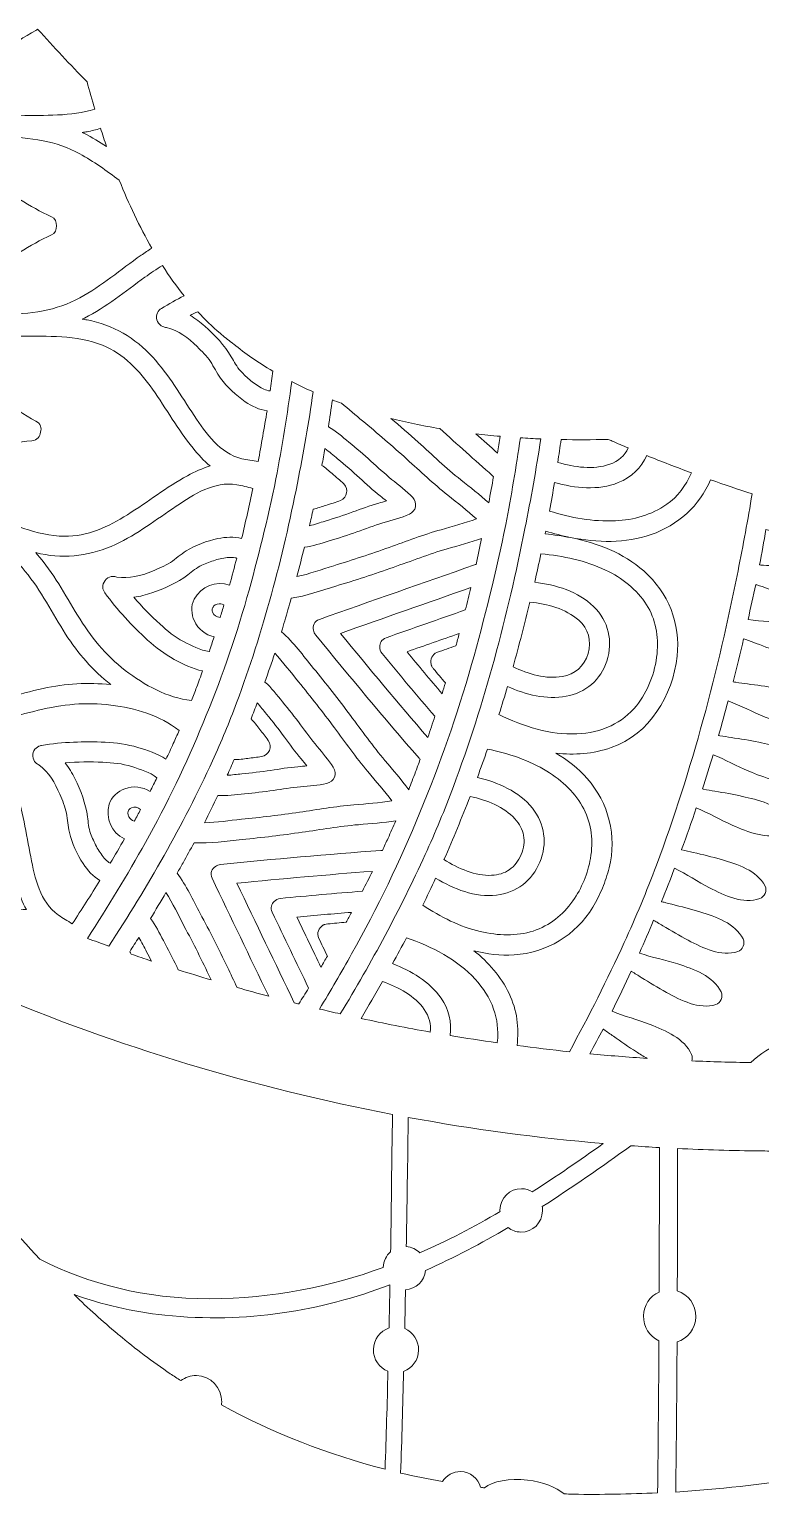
# Model space of a CAD drawing. Extents: x 80 to 917, y -989 to -11.
# Drawn here: x 405.9 to 541.9, y -840.6 to -567.7 of the extents above; entities that cross this region are included whole.
import ezdxf

# ---------------------------------------------------------------- set-up
doc = ezdxf.new("R2010")
doc.units = 0
doc.header["$MEASUREMENT"] = 0
doc.layers.add('Layer 1', color=7, linetype='Continuous', lineweight=0)

# ---------------------------------------------------------------- blocks, each defined once
blk = doc.blocks.new('Block_0')
at = {"layer": 'Layer 1'}
for points, knots in [([(365.41, -713.13), (369.14, -713.24), (372.82, -713.37), (376.45, -714.57), (377.42, -714.89), (378.18, -714.44), (378.56, -713.74), (379.06, -713.12), (379.18, -712.26), (378.51, -711.48), (375.27, -707.73), (373.66, -703.2), (371.57, -698.79), (369.52, -694.48), (367.16, -690.22), (364.08, -686.55), (363.38, -685.72), (362.64, -684.92), (361.87, -684.17), (363.83, -684.38), (365.83, -684.41), (367.86, -684.31), (372.37, -684.1), (376.83, -683.55), (381.24, -682.6), (385.62, -681.66), (389.98, -680.74), (394.47, -680.57), (395.18, -680.55), (395.75, -680.03), (396.01, -679.37), (396.29, -678.73), (396.26, -677.95), (395.78, -677.43), (392.72, -674.14), (390.28, -670.41), (387.85, -666.65), (385.39, -662.86), (382.64, -659.31), (379.6, -655.97), (378.24, -654.46), (376.8, -653.08), (375.26, -651.84), (376.34, -651.85), (377.42, -651.81), (378.51, -651.71), (383.28, -651.3), (387.96, -649.95), (392.46, -648.36), (397.05, -646.72), (401.4, -644.66), (406.34, -644.3), (407.36, -644.22), (407.89, -643.52), (407.97, -642.72), (408.2, -641.96), (407.98, -641.11), (407.07, -640.65), (402.64, -638.42), (399.42, -634.85), (395.79, -631.58), (392.25, -628.39), (388.44, -625.36), (384.19, -623.15), (383.23, -622.64), (382.24, -622.2), (381.24, -621.79), (383.13, -621.23), (385, -620.5), (386.83, -619.63), (390.91, -617.7), (394.82, -615.49), (398.53, -612.93), (402.22, -610.38), (405.9, -607.87), (409.99, -605.99), (410.63, -605.7), (410.95, -604.99), (410.95, -604.29), (410.95, -603.59), (410.63, -602.88), (409.99, -602.59), (405.9, -600.72), (402.22, -598.2), (398.53, -595.66), (394.82, -593.1), (390.91, -590.87), (386.83, -588.95), (385, -588.09), (383.13, -587.35), (381.24, -586.8), (382.24, -586.39), (383.23, -585.94), (384.19, -585.44), (388.44, -583.23), (392.25, -580.2), (395.79, -577), (399.42, -573.73), (402.64, -570.16), (407.07, -567.94), (407.2, -567.86), (407.31, -567.79), (407.42, -567.7), (410.42, -571.02), (413.48, -574.29), (416.62, -577.47), (417.06, -579.14), (417.52, -580.85), (418.03, -582.57), (413.58, -583.93), (408.74, -583.71), (404.15, -583.72), (403.03, -583.72), (401.91, -583.74), (400.79, -583.77), (399.76, -583.81), (398.91, -584.61), (398.91, -585.66), (398.91, -586.78), (399.77, -587.41), (400.79, -587.54), (403.33, -587.86), (405.9, -587.98), (408.42, -588.45), (410.82, -588.89), (413.09, -589.74), (415.24, -590.89), (417.84, -592.29), (420.23, -594.03), (422.6, -595.81), (424.34, -600.16), (426.36, -604.43), (428.67, -608.45), (427.99, -608.87), (427.32, -609.31), (426.65, -609.78), (422.88, -612.44), (419.33, -615.51), (415.24, -617.7), (413.09, -618.84), (410.82, -619.69), (408.42, -620.14), (405.9, -620.6), (403.33, -620.72), (400.79, -621.05), (399.77, -621.17), (398.91, -621.8), (398.91, -622.92), (398.91, -623.98), (399.76, -624.77), (400.79, -624.81), (401.91, -624.85), (403.03, -624.86), (404.15, -624.86), (409.24, -624.87), (414.64, -624.6), (419.47, -626.51), (423.4, -628.07), (426.4, -631.33), (428.79, -634.72), (431.34, -638.35), (433.52, -642.24), (436.32, -645.69), (437.28, -646.87), (438.33, -648.06), (439.53, -649.01), (438.05, -649.42), (436.63, -650.11), (435.3, -650.83), (431.38, -652.95), (427.88, -655.72), (424.13, -658.09), (420.63, -660.31), (416.63, -662.17), (412.39, -662.1), (407.19, -662.02), (402.31, -659.7), (397.6, -657.76), (396.57, -657.33), (395.53, -656.92), (394.48, -656.53), (393.52, -656.17), (392.42, -656.58), (392.02, -657.55), (391.6, -658.59), (392.15, -659.5), (393.04, -660.01), (395.26, -661.28), (397.59, -662.37), (399.74, -663.77), (401.8, -665.1), (403.56, -666.75), (405.11, -668.63), (408.05, -672.22), (410.15, -676.41), (412.62, -680.31), (414.92, -683.95), (417.7, -687.06), (421.03, -689.73), (421.03, -689.73), (421, -689.73), (421, -689.73), (421.01, -689.73), (421.02, -689.73), (421.02, -689.73), (416.78, -689.27), (412.62, -689.51), (408.42, -690.45), (403.92, -691.46), (399.47, -692.94), (394.84, -693.4), (392.42, -693.64), (390, -693.56), (387.61, -693.04), (385.11, -692.51), (382.69, -691.64), (380.22, -690.96), (379.23, -690.69), (378.19, -690.95), (377.76, -691.98), (377.35, -692.96), (377.85, -694.01), (378.77, -694.44), (379.8, -694.9), (380.82, -695.35), (381.85, -695.77), (386.56, -697.73), (391.65, -699.55), (395.38, -703.17), (398.42, -706.11), (399.93, -710.26), (400.85, -714.31), (401.82, -718.64), (402.34, -723.07), (403.61, -727.33), (404.05, -728.79), (404.56, -730.28), (405.32, -731.62), (404.55, -731.53), (403.77, -731.51), (403, -731.53), (390.08, -726.1), (377.53, -719.95), (365.41, -713.13)], [0, 0, 0, 0, 1, 1, 1, 2, 2, 2, 3, 3, 3, 4, 4, 4, 5, 5, 5, 6, 6, 6, 7, 7, 7, 8, 8, 8, 9, 9, 9, 10, 10, 10, 11, 11, 11, 12, 12, 12, 13, 13, 13, 14, 14, 14, 15, 15, 15, 16, 16, 16, 17, 17, 17, 18, 18, 18, 19, 19, 19, 20, 20, 20, 21, 21, 21, 22, 22, 22, 23, 23, 23, 24, 24, 24, 25, 25, 25, 26, 26, 26, 27, 27, 27, 28, 28, 28, 29, 29, 29, 30, 30, 30, 31, 31, 31, 32, 32, 32, 33, 33, 33, 34, 34, 34, 35, 35, 35, 36, 36, 36, 37, 37, 37, 38, 38, 38, 39, 39, 39, 40, 40, 40, 41, 41, 41, 42, 42, 42, 43, 43, 43, 44, 44, 44, 45, 45, 45, 46, 46, 46, 47, 47, 47, 48, 48, 48, 49, 49, 49, 50, 50, 50, 51, 51, 51, 52, 52, 52, 53, 53, 53, 54, 54, 54, 55, 55, 55, 56, 56, 56, 57, 57, 57, 58, 58, 58, 59, 59, 59, 60, 60, 60, 61, 61, 61, 62, 62, 62, 63, 63, 63, 64, 64, 64, 65, 65, 65, 66, 66, 66, 67, 67, 67, 68, 68, 68, 69, 69, 69, 70, 70, 70, 71, 71, 71, 72, 72, 72, 73, 73, 73, 74, 74, 74, 75, 75, 75, 76, 76, 76, 77, 77, 77, 78, 78, 78, 79, 79, 79, 80, 80, 80, 81, 81, 81, 81]), ([(420.25, -589.54), (418.92, -588.65), (417.56, -587.82), (416.11, -587.11), (415.99, -587.04), (415.85, -586.98), (415.72, -586.92), (416.02, -586.87), (416.32, -586.82), (416.61, -586.77), (417.48, -586.61), (418.31, -586.41), (419.12, -586.14), (419.48, -587.27), (419.86, -588.4), (420.25, -589.54)], [0, 0, 0, 0, 1, 1, 1, 2, 2, 2, 3, 3, 3, 4, 4, 4, 5, 5, 5, 5]), ([(434.67, -617.34), (433.24, -618.04), (431.84, -618.81), (430.46, -619.67), (430.37, -619.72), (430.3, -619.78), (430.22, -619.84), (429.93, -620.07), (429.71, -620.39), (429.6, -620.8), (429.36, -621.66), (429.83, -622.75), (430.7, -623.06), (430.92, -623.15), (431.15, -623.21), (431.38, -623.22), (433.63, -623.77), (435.44, -625.15), (437.08, -626.78), (437.94, -627.65), (438.89, -628.54), (439.56, -629.57), (440.22, -630.57), (440.73, -631.67), (441.43, -632.65), (442.68, -634.36), (444.29, -635.86), (446.04, -637.05), (447.26, -637.88), (448.64, -638.56), (450.09, -638.73), (449.59, -641.88), (449.03, -645.03), (448.44, -648.16), (447.42, -648.02), (446.41, -647.89), (445.41, -647.65), (441.26, -646.66), (438.79, -643), (436.53, -639.63), (434.08, -635.95), (431.84, -632.05), (428.84, -628.77), (425.55, -625.18), (421.43, -622.69), (416.61, -621.81), (416.32, -621.76), (416.02, -621.71), (415.72, -621.67), (415.85, -621.6), (415.99, -621.54), (416.11, -621.47), (420.19, -619.44), (423.7, -616.53), (427.37, -613.87), (428.44, -613.09), (429.53, -612.36), (430.64, -611.69), (431.9, -613.66), (433.24, -615.55), (434.67, -617.34)], [0, 0, 0, 0, 1, 1, 1, 2, 2, 2, 3, 3, 3, 4, 4, 4, 5, 5, 5, 6, 6, 6, 7, 7, 7, 8, 8, 8, 9, 9, 9, 10, 10, 10, 11, 11, 11, 12, 12, 12, 13, 13, 13, 14, 14, 14, 15, 15, 15, 16, 16, 16, 17, 17, 17, 18, 18, 18, 19, 19, 19, 20, 20, 20, 20]), ([(437.19, -620.28), (438.51, -621.72), (439.89, -623.07), (441.35, -624.31), (442.08, -624.93), (442.84, -625.53), (443.61, -626.11), (443.71, -626.17), (443.81, -626.25), (443.91, -626.33), (446, -628.03), (448.41, -629.73), (451.16, -631.35), (451, -632.57), (450.83, -633.8), (450.66, -635.03), (450.56, -635.03), (450.47, -635.01), (450.37, -634.99), (449.98, -634.89), (449.61, -634.78), (449.26, -634.59), (448.49, -634.19), (447.76, -633.71), (447.09, -633.15), (446.41, -632.58), (445.77, -631.98), (445.16, -631.32), (444.45, -630.54), (443.98, -629.6), (443.44, -628.69), (442.18, -626.54), (440.42, -624.61), (438.52, -622.99), (437.66, -622.24), (436.75, -621.56), (435.77, -620.98), (436.24, -620.75), (436.71, -620.5), (437.19, -620.28)], [0, 0, 0, 0, 1, 1, 1, 2, 2, 2, 3, 3, 3, 4, 4, 4, 5, 5, 5, 6, 6, 6, 7, 7, 7, 8, 8, 8, 9, 9, 9, 10, 10, 10, 11, 11, 11, 12, 12, 12, 13, 13, 13, 13]), ([(454.68, -633.3), (455.94, -633.96), (457.27, -634.59), (458.67, -635.21), (457.86, -640.91), (456.87, -646.59), (455.74, -652.22), (453, -666.11), (449.37, -679.84), (444.42, -693.1), (443.74, -694.93), (443.02, -696.74), (442.28, -698.54), (441.54, -700.34), (440.76, -702.12), (439.95, -703.89), (434.47, -715.91), (427.88, -727.4), (420.64, -738.42), (419.3, -737.95), (417.99, -737.46), (416.67, -736.97), (420.49, -731.12), (424.09, -725.15), (427.47, -719.11), (431.54, -711.86), (435.1, -704.44), (438.21, -696.86), (441.37, -689.28), (444.11, -681.51), (446.36, -673.52), (448.4, -666.26), (450.22, -658.88), (451.74, -651.43), (452.9, -645.4), (453.88, -639.34), (454.68, -633.3)], [0, 0, 0, 0, 1, 1, 1, 2, 2, 2, 3, 3, 3, 4, 4, 4, 5, 5, 5, 6, 6, 6, 7, 7, 7, 8, 8, 8, 9, 9, 9, 10, 10, 10, 11, 11, 11, 12, 12, 12, 12]), ([(462.24, -636.69), (462.79, -636.91), (463.35, -637.12), (463.92, -637.32), (465.27, -638.4), (466.57, -639.56), (467.87, -640.63), (470.66, -642.94), (473.4, -645.3), (476.09, -647.73), (478.61, -650.01), (481.07, -652.34), (483.74, -654.46), (485.53, -655.9), (487.34, -657.31), (489.04, -658.85), (486.88, -659.62), (484.67, -660.24), (482.47, -660.87), (479.19, -661.81), (476.02, -663.03), (472.82, -664.17), (469.41, -665.38), (465.97, -666.52), (462.51, -667.58), (460.28, -668.27), (457.98, -669.12), (455.66, -669.62), (456.13, -667.8), (456.6, -665.97), (457.04, -664.13), (458.62, -663.98), (460.14, -663.41), (461.65, -662.96), (463.38, -662.45), (465.1, -661.88), (466.81, -661.29), (468.43, -660.72), (470.02, -660.09), (471.66, -659.6), (473.33, -659.11), (475.01, -658.68), (476.6, -657.97), (477.13, -657.73), (477.57, -657.19), (477.72, -656.6), (477.8, -656), (477.61, -655.33), (477.21, -654.9), (476.01, -653.64), (474.62, -652.6), (473.27, -651.51), (471.94, -650.43), (470.71, -649.23), (469.43, -648.09), (468.09, -646.89), (466.72, -645.7), (465.31, -644.57), (464.09, -643.58), (462.9, -642.46), (461.5, -641.72), (461.76, -640.05), (462.01, -638.37), (462.24, -636.69)], [0, 0, 0, 0, 1, 1, 1, 2, 2, 2, 3, 3, 3, 4, 4, 4, 5, 5, 5, 6, 6, 6, 7, 7, 7, 8, 8, 8, 9, 9, 9, 10, 10, 10, 11, 11, 11, 12, 12, 12, 13, 13, 13, 14, 14, 14, 15, 15, 15, 16, 16, 16, 17, 17, 17, 18, 18, 18, 19, 19, 19, 20, 20, 20, 21, 21, 21, 21]), ([(482.24, -642.06), (485.5, -644.98), (488.75, -647.89), (492, -650.8), (492.08, -650.86), (492.15, -650.92), (492.22, -650.97), (491.94, -652.6), (491.64, -654.23), (491.33, -655.85), (489.66, -654.37), (487.89, -653), (486.14, -651.6), (483.39, -649.39), (480.84, -646.94), (478.21, -644.58), (476.54, -643.08), (474.84, -641.6), (473.12, -640.14), (475.97, -640.87), (479.01, -641.51), (482.24, -642.06)], [0, 0, 0, 0, 1, 1, 1, 2, 2, 2, 3, 3, 3, 4, 4, 4, 5, 5, 5, 6, 6, 6, 7, 7, 7, 7]), ([(497.23, -643.77), (498.47, -643.85), (499.73, -643.92), (501.01, -643.97), (500.17, -649.55), (499.18, -655.11), (498.07, -660.65), (494.85, -676.97), (490.58, -693.12), (484.76, -708.71), (483.96, -710.85), (483.12, -712.98), (482.25, -715.09), (481.37, -717.2), (480.46, -719.3), (479.51, -721.38), (474.86, -731.57), (469.53, -741.45), (463.72, -751.03), (462.42, -750.74), (461.14, -750.44), (459.86, -750.13), (461.91, -746.73), (463.91, -743.3), (465.83, -739.85), (470.63, -731.29), (474.84, -722.52), (478.53, -713.55), (482.26, -704.6), (485.48, -695.43), (488.15, -685.98), (490.56, -677.42), (492.7, -668.73), (494.49, -659.93), (495.53, -654.56), (496.44, -649.16), (497.23, -643.77)], [0, 0, 0, 0, 1, 1, 1, 2, 2, 2, 3, 3, 3, 4, 4, 4, 5, 5, 5, 6, 6, 6, 7, 7, 7, 8, 8, 8, 9, 9, 9, 10, 10, 10, 11, 11, 11, 12, 12, 12, 12]), ([(493.46, -643.48), (493.31, -644.53), (493.14, -645.57), (492.97, -646.61), (491.63, -645.42), (490.29, -644.22), (488.95, -643.02), (490.42, -643.19), (491.92, -643.35), (493.46, -643.48)], [0, 0, 0, 0, 1, 1, 1, 2, 2, 2, 3, 3, 3, 3]), ([(464.38, -652.35), (463.69, -651.68), (462.92, -651.07), (462.2, -650.44), (461.59, -649.91), (460.97, -649.35), (460.3, -648.9), (460.49, -647.86), (460.67, -646.81), (460.85, -645.76), (461.67, -646.36), (462.44, -647.05), (463.21, -647.69), (464.6, -648.84), (465.97, -650.02), (467.31, -651.24), (468.57, -652.37), (469.8, -653.53), (471.12, -654.58), (471.52, -654.89), (471.9, -655.2), (472.29, -655.52), (471.81, -655.67), (471.33, -655.8), (470.86, -655.94), (469.22, -656.41), (467.64, -657), (466.05, -657.57), (464.35, -658.18), (462.63, -658.75), (460.91, -659.27), (459.95, -659.57), (458.97, -659.91), (457.98, -660.15), (458.22, -659.12), (458.45, -658.08), (458.68, -657.05), (459.48, -656.89), (460.26, -656.61), (461.02, -656.35), (461.93, -656.05), (462.88, -655.78), (463.77, -655.42), (464.44, -655.14), (464.8, -654.62), (464.88, -654.04), (465.03, -653.48), (464.89, -652.86), (464.38, -652.35)], [0, 0, 0, 0, 1, 1, 1, 2, 2, 2, 3, 3, 3, 4, 4, 4, 5, 5, 5, 6, 6, 6, 7, 7, 7, 8, 8, 8, 9, 9, 9, 10, 10, 10, 11, 11, 11, 12, 12, 12, 13, 13, 13, 14, 14, 14, 15, 15, 15, 16, 16, 16, 16]), ([(504.8, -644.09), (507.62, -644.14), (510.53, -644.14), (513.57, -644.06), (513.8, -644.17), (514.04, -644.27), (514.27, -644.37), (515.28, -644.81), (516.28, -645.23), (517.29, -645.65), (516.62, -647.08), (515.42, -648.17), (513.85, -648.7), (510.73, -649.74), (507.34, -649.27), (504.17, -648.34), (504.39, -646.92), (504.6, -645.5), (504.8, -644.09)], [0, 0, 0, 0, 1, 1, 1, 2, 2, 2, 3, 3, 3, 4, 4, 4, 5, 5, 5, 6, 6, 6, 6]), ([(503.57, -652.09), (507.38, -653.15), (511.7, -653.62), (515.43, -652.11), (517.9, -651.1), (519.72, -649.33), (520.74, -647.07), (523.5, -648.19), (526.26, -649.26), (529.03, -650.28), (528.01, -652.64), (526.44, -654.76), (524.45, -656.15), (521.6, -658.13), (518.31, -659.07), (514.89, -659.22), (510.71, -659.41), (506.61, -658.66), (502.64, -657.41), (502.96, -655.64), (503.27, -653.87), (503.57, -652.09)], [0, 0, 0, 0, 1, 1, 1, 2, 2, 2, 3, 3, 3, 4, 4, 4, 5, 5, 5, 6, 6, 6, 7, 7, 7, 7]), ([(440.97, -662.54), (438.89, -662.96), (436.83, -663.74), (435.03, -664.84), (434, -665.47), (433.11, -666.29), (432.12, -666.97), (431.1, -667.66), (429.89, -668.12), (428.77, -668.6), (426.62, -669.48), (424.43, -670.05), (422.14, -669.71), (421.91, -669.62), (421.68, -669.58), (421.44, -669.6), (420.52, -669.55), (419.67, -670.37), (419.55, -671.26), (419.5, -671.68), (419.59, -672.07), (419.77, -672.38), (419.82, -672.47), (419.86, -672.55), (419.93, -672.63), (422.26, -675.9), (424.93, -678.73), (427.88, -681.44), (429.4, -682.83), (431.02, -684.03), (432.82, -685.02), (434.4, -685.9), (436.27, -686.82), (438.11, -687.16), (437.74, -688.19), (437.37, -689.21), (436.99, -690.23), (436.68, -691.05), (436.37, -691.86), (436.05, -692.68), (431.48, -692.17), (427.33, -689.84), (423.72, -687.07), (420.02, -684.23), (417.28, -680.77), (414.85, -676.81), (412.48, -672.95), (410.35, -668.91), (407.36, -665.47), (407.27, -665.36), (407.16, -665.26), (407.07, -665.15), (407.36, -665.22), (407.66, -665.29), (407.96, -665.35), (412.74, -666.39), (417.5, -665.66), (421.91, -663.61), (425.94, -661.72), (429.5, -658.98), (433.17, -656.52), (436.55, -654.26), (440.23, -651.83), (444.45, -652.5), (445.46, -652.67), (446.45, -652.93), (447.44, -653.19), (446.79, -656.32), (446.1, -659.43), (445.36, -662.54), (443.95, -662.14), (442.41, -662.24), (440.97, -662.54)], [0, 0, 0, 0, 1, 1, 1, 2, 2, 2, 3, 3, 3, 4, 4, 4, 5, 5, 5, 6, 6, 6, 7, 7, 7, 8, 8, 8, 9, 9, 9, 10, 10, 10, 11, 11, 11, 12, 12, 12, 13, 13, 13, 14, 14, 14, 15, 15, 15, 16, 16, 16, 17, 17, 17, 18, 18, 18, 19, 19, 19, 20, 20, 20, 21, 21, 21, 22, 22, 22, 23, 23, 23, 24, 24, 24, 24]), ([(501.89, -661.41), (501.9, -661.32), (501.92, -661.23), (501.94, -661.14), (503.44, -661.6), (504.98, -662), (506.56, -662.32), (511.54, -663.31), (516.76, -663.45), (521.52, -661.79), (526.58, -660.04), (530.55, -656.42), (532.59, -651.58), (535.16, -652.49), (537.74, -653.36), (540.33, -654.21), (539.54, -659), (538.66, -663.77), (537.71, -668.53), (534.04, -687.14), (529.16, -705.55), (522.53, -723.33), (521.62, -725.77), (520.66, -728.19), (519.67, -730.59), (518.67, -733), (517.63, -735.38), (516.55, -737.75), (513.4, -744.66), (509.98, -751.43), (506.33, -758.08), (503.07, -757.74), (499.83, -757.34), (496.6, -756.9), (497.01, -753.66), (496.61, -750.34), (495.12, -747.26), (493.59, -744.06), (491.3, -741.44), (488.59, -739.29), (491.02, -739.9), (493.51, -740.18), (496.04, -740.04), (502.08, -739.68), (507.57, -736.38), (510.68, -731.18), (511.37, -730.03), (511.97, -728.83), (512.48, -727.61), (512.99, -726.39), (513.41, -725.12), (513.73, -723.83), (515.2, -717.94), (513.66, -711.73), (509.64, -707.2), (507.96, -705.31), (505.99, -703.76), (503.84, -702.48), (507.28, -702.87), (510.75, -702.62), (514.09, -701.46), (521.32, -698.93), (525.55, -691.77), (526.38, -684.44), (527.06, -678.34), (524.73, -672.61), (520.17, -668.56), (516.41, -665.22), (511.53, -663.33), (506.55, -662.35), (504.98, -662.04), (503.4, -661.83), (501.84, -661.67), (501.85, -661.58), (501.87, -661.5), (501.89, -661.41)], [0, 0, 0, 0, 1, 1, 1, 2, 2, 2, 3, 3, 3, 4, 4, 4, 5, 5, 5, 6, 6, 6, 7, 7, 7, 8, 8, 8, 9, 9, 9, 10, 10, 10, 11, 11, 11, 12, 12, 12, 13, 13, 13, 14, 14, 14, 15, 15, 15, 16, 16, 16, 17, 17, 17, 18, 18, 18, 19, 19, 19, 20, 20, 20, 21, 21, 21, 22, 22, 22, 23, 23, 23, 24, 24, 24, 25, 25, 25, 25]), ([(521.36, -753.01), (519.05, -752.1), (516.56, -751.49), (514.27, -750.52), (515.49, -748.06), (516.68, -745.58), (517.83, -743.09), (517.83, -743.09), (517.84, -743.09), (517.84, -743.09), (517.86, -743.11), (517.88, -743.12), (517.9, -743.13), (518.51, -743.5), (519.12, -743.87), (519.72, -744.25), (521.26, -745.21), (522.8, -746.16), (524.39, -747.03), (527.1, -748.51), (530.45, -750.27), (533.59, -749.29), (534.5, -749.01), (534.96, -747.77), (534.56, -746.95), (533.14, -743.98), (529.43, -742.68), (526.51, -741.74), (524.17, -740.98), (521.68, -740.52), (519.36, -739.71), (520.27, -737.68), (521.15, -735.65), (522, -733.61), (522.05, -733.64), (522.1, -733.67), (522.15, -733.69), (522.26, -733.75), (522.37, -733.81), (522.48, -733.87), (522.55, -733.92), (522.74, -734.03), (522.75, -734.03), (523.08, -734.23), (523.4, -734.43), (523.72, -734.62), (525.28, -735.54), (526.84, -736.48), (528.44, -737.32), (531.16, -738.74), (534.56, -740.46), (537.68, -739.43), (538.12, -739.28), (538.47, -738.9), (538.65, -738.45), (538.84, -738.01), (538.86, -737.5), (538.65, -737.08), (537.18, -734.15), (533.56, -732.95), (530.63, -732.04), (528.9, -731.5), (527.14, -731.06), (525.38, -730.62), (525.01, -730.53), (524.65, -730.43), (524.28, -730.34), (524.27, -730.33), (524.06, -730.28), (523.97, -730.26), (523.86, -730.23), (523.74, -730.19), (523.61, -730.16), (523.56, -730.15), (523.5, -730.13), (523.45, -730.11), (524.29, -728.06), (525.11, -726), (525.9, -723.93), (528.12, -724.99), (530.2, -726.44), (532.39, -727.55), (535.12, -728.94), (538.66, -730.66), (541.76, -729.56), (542.63, -729.26), (543.18, -728.05), (542.73, -727.22), (541.2, -724.3), (537.6, -723.17), (534.63, -722.31), (532.9, -721.8), (531.13, -721.38), (529.37, -720.97), (528.67, -720.81), (527.97, -720.64), (527.28, -720.48), (527.25, -720.46), (527.24, -720.46), (527.22, -720.46), (527.22, -720.46), (527.21, -720.45), (527.21, -720.45), (528.16, -717.88), (529.06, -715.29), (529.94, -712.68), (532.25, -713.62), (534.45, -714.94), (536.72, -715.93), (539.46, -717.12), (543.15, -718.67), (546.11, -717.42), (547.26, -716.93), (547.45, -715.65), (546.85, -714.67), (545.24, -712.01), (541.3, -711.17), (538.51, -710.53), (536.83, -710.14), (535.12, -709.85), (533.42, -709.56), (532.72, -709.44), (532.01, -709.33), (531.3, -709.18), (531.24, -709.18), (531.17, -709.16), (531.1, -709.15), (531.78, -707.04), (532.44, -704.91), (533.07, -702.78), (535.32, -703.66), (537.47, -704.91), (539.69, -705.83), (542.46, -706.97), (546.25, -708.51), (549.21, -707.2), (550.33, -706.69), (550.58, -705.44), (549.96, -704.46), (548.28, -701.82), (544.35, -701.04), (541.55, -700.44), (539.85, -700.09), (538.15, -699.83), (536.44, -699.57), (535.73, -699.46), (535.03, -699.36), (534.32, -699.24), (534.25, -699.23), (534.17, -699.21), (534.1, -699.2), (534.7, -697.06), (535.29, -694.91), (535.85, -692.76), (538.2, -693.6), (540.45, -694.85), (542.77, -695.76), (545.54, -696.85), (549.38, -698.34), (552.32, -696.98), (553.41, -696.46), (553.7, -695.23), (553.05, -694.24), (551.33, -691.63), (547.42, -690.9), (544.58, -690.36), (542.89, -690.04), (541.17, -689.81), (539.46, -689.59), (538.76, -689.5), (538.04, -689.4), (537.33, -689.29), (537.15, -689.27), (536.97, -689.23), (536.78, -689.2), (537.46, -686.54), (538.12, -683.87), (538.75, -681.2), (538.9, -681.25), (539.04, -681.3), (539.19, -681.34), (539.84, -681.57), (540.46, -681.81), (541.1, -682.05), (542.7, -682.65), (544.31, -683.26), (545.95, -683.78), (548.71, -684.67), (552.66, -685.98), (555.45, -684.47), (556.45, -683.91), (556.93, -682.72), (556.19, -681.72), (554.25, -679.14), (550.29, -678.63), (547.31, -678.27), (544.77, -677.95), (542.11, -678.02), (539.57, -677.62), (540.06, -675.45), (540.54, -673.27), (540.99, -671.08), (541.07, -671.11), (541.15, -671.13), (541.22, -671.15), (541.86, -671.36), (542.5, -671.59), (543.15, -671.82), (544.76, -672.4), (546.37, -672.96), (548.01, -673.46), (550.79, -674.3), (554.78, -675.56), (557.53, -674), (557.88, -673.8), (558.17, -673.54), (558.37, -673.22), (558.37, -673.22), (558.37, -673.22), (558.37, -673.22), (558.39, -673.19), (558.41, -673.16), (558.43, -673.13), (558.51, -672.99), (558.57, -672.85), (558.61, -672.69), (558.63, -672.53), (558.63, -672.37), (558.61, -672.21), (558.61, -672.21), (558.6, -672.1), (558.6, -672.1), (558.6, -672.1), (558.6, -672.1), (558.59, -672.1), (558.53, -671.74), (558.36, -671.39), (558.11, -671.07), (556.17, -668.57), (552, -668.22), (549.12, -667.92), (547.41, -667.76), (545.7, -667.66), (543.99, -667.57), (543.31, -667.54), (542.64, -667.51), (541.96, -667.45), (541.88, -667.45), (541.8, -667.44), (541.72, -667.43), (542.13, -665.24), (542.53, -663.04), (542.91, -660.84), (545.41, -661.46), (547.84, -662.54), (550.31, -663.21), (553.2, -664.01), (557.05, -665.06), (559.83, -663.41), (560.9, -662.78), (560.92, -661.49), (560.19, -660.6), (559.92, -660.27), (559.61, -659.98), (559.27, -659.72), (568.2, -661.99), (577.21, -663.87), (586.31, -665.32), (585.47, -669.3), (586.01, -673.46), (587.86, -677.28), (590.06, -681.81), (593.85, -685.41), (598.07, -688.22), (599.41, -689.12), (600.79, -689.93), (602.18, -690.65), (602.13, -690.73), (602.07, -690.81), (602.02, -690.88), (601.97, -690.96), (601.92, -691.04), (601.87, -691.11), (600.66, -690.11), (599.39, -689.15), (598.05, -688.25), (593.84, -685.43), (589.06, -683.3), (584.03, -683.01), (577.95, -682.65), (572.25, -685.06), (568.42, -689.85), (563.82, -695.62), (561.75, -703.68), (565.07, -710.57), (566.6, -713.76), (568.89, -716.39), (571.6, -718.54), (569.18, -717.93), (566.68, -717.64), (564.15, -717.79), (558.1, -718.14), (552.63, -721.44), (549.51, -726.65), (548.82, -727.79), (548.22, -728.99), (547.72, -730.21), (547.21, -731.43), (546.79, -732.7), (546.47, -734), (544.99, -739.88), (546.53, -746.09), (550.56, -750.62), (552.24, -752.51), (554.21, -754.07), (556.36, -755.35), (552.91, -754.96), (549.44, -755.2), (546.1, -756.37), (543.79, -757.18), (541.78, -758.47), (540.09, -760.09), (536.41, -760.04), (532.76, -759.93), (529.11, -759.78), (529.23, -759.42), (529.22, -759.02), (529.05, -758.61), (527.83, -755.63), (524.14, -754.11), (521.36, -753.01)], [0, 0, 0, 0, 1, 1, 1, 2, 2, 2, 3, 3, 3, 4, 4, 4, 5, 5, 5, 6, 6, 6, 7, 7, 7, 8, 8, 8, 9, 9, 9, 10, 10, 10, 11, 11, 11, 12, 12, 12, 13, 13, 13, 14, 14, 14, 15, 15, 15, 16, 16, 16, 17, 17, 17, 18, 18, 18, 19, 19, 19, 20, 20, 20, 21, 21, 21, 22, 22, 22, 23, 23, 23, 24, 24, 24, 25, 25, 25, 26, 26, 26, 27, 27, 27, 28, 28, 28, 29, 29, 29, 30, 30, 30, 31, 31, 31, 32, 32, 32, 33, 33, 33, 34, 34, 34, 35, 35, 35, 36, 36, 36, 37, 37, 37, 38, 38, 38, 39, 39, 39, 40, 40, 40, 41, 41, 41, 42, 42, 42, 43, 43, 43, 44, 44, 44, 45, 45, 45, 46, 46, 46, 47, 47, 47, 48, 48, 48, 49, 49, 49, 50, 50, 50, 51, 51, 51, 52, 52, 52, 53, 53, 53, 54, 54, 54, 55, 55, 55, 56, 56, 56, 57, 57, 57, 58, 58, 58, 59, 59, 59, 60, 60, 60, 61, 61, 61, 62, 62, 62, 63, 63, 63, 64, 64, 64, 65, 65, 65, 66, 66, 66, 67, 67, 67, 68, 68, 68, 69, 69, 69, 70, 70, 70, 71, 71, 71, 72, 72, 72, 73, 73, 73, 74, 74, 74, 75, 75, 75, 76, 76, 76, 77, 77, 77, 78, 78, 78, 79, 79, 79, 80, 80, 80, 81, 81, 81, 82, 82, 82, 83, 83, 83, 84, 84, 84, 85, 85, 85, 86, 86, 86, 87, 87, 87, 88, 88, 88, 89, 89, 89, 90, 90, 90, 91, 91, 91, 92, 92, 92, 93, 93, 93, 94, 94, 94, 95, 95, 95, 96, 96, 96, 97, 97, 97, 98, 98, 98, 99, 99, 99, 100, 100, 100, 101, 101, 101, 102, 102, 102, 103, 103, 103, 104, 104, 104, 105, 105, 105, 106, 106, 106, 107, 107, 107, 108, 108, 108, 109, 109, 109, 110, 110, 110, 110]), ([(459.84, -677.57), (458.83, -677.94), (458.55, -678.81), (458.74, -679.6), (458.78, -679.9), (458.91, -680.2), (459.15, -680.49), (465.44, -688.23), (471.86, -695.88), (478.38, -703.43), (478.44, -703.51), (478.51, -703.57), (478.58, -703.63), (478.29, -704.42), (478, -705.2), (477.71, -705.98), (477.3, -707.09), (476.87, -708.19), (476.44, -709.29), (475.06, -707.42), (473.54, -705.65), (472.03, -703.87), (469.75, -701.18), (467.73, -698.3), (465.62, -695.47), (463.39, -692.47), (461.08, -689.53), (458.7, -686.64), (456.83, -684.36), (455.02, -681.84), (452.79, -679.87), (453.2, -678.52), (453.6, -677.16), (453.98, -675.79), (454.19, -675.08), (454.39, -674.36), (454.58, -673.64), (457.42, -673.25), (460.19, -672.18), (462.9, -671.37), (466.49, -670.31), (470.05, -669.13), (473.57, -667.89), (476.91, -666.72), (480.2, -665.43), (483.59, -664.44), (485.73, -663.82), (487.9, -663.23), (490.01, -662.5), (489.68, -664.12), (489.33, -665.73), (488.97, -667.35), (488.88, -667.37), (488.79, -667.39), (488.7, -667.43), (479.08, -670.79), (469.46, -674.18), (459.84, -677.57)], [0, 0, 0, 0, 1, 1, 1, 2, 2, 2, 3, 3, 3, 4, 4, 4, 5, 5, 5, 6, 6, 6, 7, 7, 7, 8, 8, 8, 9, 9, 9, 10, 10, 10, 11, 11, 11, 12, 12, 12, 13, 13, 13, 14, 14, 14, 15, 15, 15, 16, 16, 16, 17, 17, 17, 18, 18, 18, 19, 19, 19, 19]), ([(513.06, -668.4), (516.17, -669.86), (518.85, -671.98), (520.71, -674.89), (522.36, -677.46), (522.96, -680.8), (522.64, -683.97), (522.28, -687.54), (520.95, -690.98), (518.8, -693.66), (517.56, -695.23), (515.87, -696.54), (514.1, -697.39), (512.01, -698.38), (510.08, -698.76), (507.71, -698.89), (502.86, -699.14), (497.74, -697.49), (493.24, -695.3), (493.78, -693.56), (494.32, -691.82), (494.82, -690.06), (498.22, -691.58), (502.05, -692.57), (505.74, -691.9), (509.33, -691.25), (512.19, -688.81), (513.31, -685.34), (514.5, -681.64), (513.6, -677.9), (510.84, -675.18), (507.98, -672.35), (503.8, -671.14), (499.88, -670.66), (500.27, -668.91), (500.67, -667.15), (501.05, -665.38), (505.2, -665.75), (509.27, -666.62), (513.06, -668.4)], [0, 0, 0, 0, 1, 1, 1, 2, 2, 2, 3, 3, 3, 4, 4, 4, 5, 5, 5, 6, 6, 6, 7, 7, 7, 8, 8, 8, 9, 9, 9, 10, 10, 10, 11, 11, 11, 12, 12, 12, 13, 13, 13, 13]), ([(436.55, -673.8), (435.87, -675.03), (436.01, -676.65), (436.57, -677.87), (437.29, -679.43), (438.64, -680.45), (440.24, -680.84), (439.95, -681.74), (439.66, -682.64), (439.36, -683.54), (439.35, -683.54), (439.33, -683.53), (439.33, -683.53), (437.68, -683.38), (436.02, -682.43), (434.56, -681.7), (432.94, -680.9), (431.53, -679.67), (430.2, -678.47), (428.44, -676.88), (426.84, -675.22), (425.33, -673.46), (426.45, -673.29), (427.56, -673.01), (428.65, -672.65), (431.01, -671.87), (433.39, -670.77), (435.37, -669.27), (436.2, -668.63), (437.01, -667.94), (437.96, -667.49), (438.77, -667.11), (439.61, -666.81), (440.45, -666.54), (441.28, -666.28), (442.14, -666.12), (443, -666.04), (443.39, -666), (443.78, -666.04), (444.18, -666.09), (444.29, -666.11), (444.37, -666.14), (444.45, -666.17), (444.03, -667.86), (443.58, -669.55), (443.12, -671.23), (440.6, -670.31), (437.87, -671.45), (436.55, -673.8)], [0, 0, 0, 0, 1, 1, 1, 2, 2, 2, 3, 3, 3, 4, 4, 4, 5, 5, 5, 6, 6, 6, 7, 7, 7, 8, 8, 8, 9, 9, 9, 10, 10, 10, 11, 11, 11, 12, 12, 12, 13, 13, 13, 14, 14, 14, 15, 15, 15, 16, 16, 16, 16]), ([(472.23, -681), (471.37, -681.31), (471.04, -681.99), (471.08, -682.68), (471.05, -683.07), (471.17, -683.5), (471.5, -683.9), (474.71, -687.86), (477.99, -691.77), (481.32, -695.62), (480.9, -696.94), (480.46, -698.26), (480.01, -699.57), (474.51, -693.17), (469.09, -686.71), (463.76, -680.18), (471.83, -677.33), (479.9, -674.49), (487.99, -671.66), (487.66, -673.04), (487.33, -674.43), (486.98, -675.81), (482.06, -677.54), (477.15, -679.27), (472.23, -681)], [0, 0, 0, 0, 1, 1, 1, 2, 2, 2, 3, 3, 3, 4, 4, 4, 5, 5, 5, 6, 6, 6, 7, 7, 7, 8, 8, 8, 8]), ([(442.08, -674.86), (441.85, -675.65), (441.62, -676.44), (441.37, -677.23), (440.69, -677.13), (440.25, -676.87), (439.96, -676.23), (439.92, -676.14), (439.87, -675.78), (439.86, -675.78), (439.87, -675.72), (439.91, -675.56), (439.92, -675.5), (439.97, -675.42), (440.02, -675.3), (440.04, -675.27), (440.04, -675.27), (440.04, -675.26), (440.04, -675.26), (440.17, -675.03), (440.07, -675.17), (440.39, -674.92), (440.43, -674.9), (440.45, -674.89), (440.48, -674.87), (440.55, -674.84), (440.81, -674.74), (440.81, -674.72), (441.32, -674.59), (441.64, -674.65), (442.08, -674.86)], [0, 0, 0, 0, 1, 1, 1, 2, 2, 2, 3, 3, 3, 4, 4, 4, 5, 5, 5, 6, 6, 6, 7, 7, 7, 8, 8, 8, 9, 9, 9, 10, 10, 10, 10]), ([(495.86, -686.4), (496.97, -682.42), (498.02, -678.4), (498.99, -674.35), (502.28, -674.71), (505.6, -675.58), (508.07, -677.72), (509.86, -679.28), (510.51, -681.61), (509.83, -683.9), (509.09, -686.38), (507.42, -687.77), (505.03, -688.21), (501.98, -688.76), (498.72, -687.74), (495.86, -686.4)], [0, 0, 0, 0, 1, 1, 1, 2, 2, 2, 3, 3, 3, 4, 4, 4, 5, 5, 5, 5]), ([(480.6, -685.94), (480.6, -685.96), (480.6, -685.96), (480.61, -685.96), (480.62, -686.01), (480.63, -686.06), (480.65, -686.1), (480.65, -686.12), (480.66, -686.14), (480.67, -686.15), (480.67, -686.17), (480.67, -686.18), (480.68, -686.2), (480.69, -686.22), (480.7, -686.24), (480.71, -686.25), (480.72, -686.28), (480.73, -686.3), (480.74, -686.32), (480.83, -686.5), (480.94, -686.65), (481.07, -686.78), (481.79, -687.66), (482.52, -688.54), (483.27, -689.41), (483.06, -690.07), (482.86, -690.74), (482.66, -691.41), (480.46, -688.84), (478.28, -686.24), (476.13, -683.61), (479.37, -682.46), (482.62, -681.33), (485.86, -680.19), (485.66, -680.95), (485.45, -681.72), (485.24, -682.49), (484.06, -682.91), (482.88, -683.32), (481.7, -683.73), (480.82, -684.05), (480.39, -685.08), (480.6, -685.94)], [0, 0, 0, 0, 1, 1, 1, 2, 2, 2, 3, 3, 3, 4, 4, 4, 5, 5, 5, 6, 6, 6, 7, 7, 7, 8, 8, 8, 9, 9, 9, 10, 10, 10, 11, 11, 11, 12, 12, 12, 13, 13, 13, 14, 14, 14, 14]), ([(445.89, -710.07), (447.69, -709.89), (449.48, -709.67), (451.27, -709.41), (452.96, -709.17), (454.63, -708.88), (456.33, -708.73), (457.96, -708.6), (459.58, -708.49), (461.17, -708.12), (461.9, -707.96), (462.4, -707.52), (462.63, -706.97), (462.86, -706.41), (462.81, -705.74), (462.42, -705.12), (461.55, -703.74), (460.48, -702.51), (459.43, -701.27), (458.32, -699.96), (457.35, -698.57), (456.33, -697.2), (455.25, -695.76), (454.13, -694.34), (452.99, -692.94), (451.95, -691.67), (450.94, -690.31), (449.69, -689.25), (450.32, -687.47), (450.94, -685.68), (451.52, -683.86), (453.12, -685.53), (454.5, -687.46), (455.93, -689.2), (458.23, -691.99), (460.46, -694.85), (462.62, -697.75), (464.67, -700.48), (466.62, -703.28), (468.82, -705.89), (470.34, -707.7), (471.9, -709.49), (473.32, -711.39), (470.97, -711.73), (468.6, -711.9), (466.25, -712.1), (462.84, -712.4), (459.49, -712.99), (456.11, -713.48), (452.52, -713.99), (448.93, -714.45), (445.33, -714.8), (443.09, -715.01), (440.75, -715.41), (438.44, -715.45), (439.31, -713.76), (440.14, -712.05), (440.96, -710.34), (442.59, -710.48), (444.26, -710.23), (445.89, -710.07)], [0, 0, 0, 0, 1, 1, 1, 2, 2, 2, 3, 3, 3, 4, 4, 4, 5, 5, 5, 6, 6, 6, 7, 7, 7, 8, 8, 8, 9, 9, 9, 10, 10, 10, 11, 11, 11, 12, 12, 12, 13, 13, 13, 14, 14, 14, 15, 15, 15, 16, 16, 16, 17, 17, 17, 18, 18, 18, 19, 19, 19, 20, 20, 20, 20]), ([(433.73, -698.28), (433.39, -699.08), (433.02, -699.87), (432.66, -700.67), (432.21, -701.67), (431.76, -702.64), (431.29, -703.63), (429.75, -702.58), (427.77, -701.9), (426.03, -701.41), (424.05, -700.84), (422.06, -700.53), (420.01, -700.45), (416, -700.28), (412.12, -700.39), (408.15, -701.05), (408.06, -701.06), (407.97, -701.09), (407.87, -701.11), (407.52, -701.21), (407.19, -701.42), (406.92, -701.75), (406.37, -702.46), (406.39, -703.65), (407.08, -704.27), (407.24, -704.44), (407.43, -704.58), (407.65, -704.68), (409.52, -706.05), (410.66, -708.01), (411.55, -710.15), (412.02, -711.28), (412.54, -712.47), (412.77, -713.68), (413, -714.85), (413.04, -716.06), (413.32, -717.23), (413.82, -719.3), (414.74, -721.3), (415.9, -723.06), (416.71, -724.3), (417.72, -725.46), (419, -726.17), (417.33, -728.89), (415.61, -731.58), (413.86, -734.25), (412.98, -733.73), (412.09, -733.22), (411.27, -732.62), (407.81, -730.12), (406.92, -725.79), (406.13, -721.81), (405.27, -717.46), (404.69, -713.02), (403.17, -708.83), (401.52, -704.26), (398.66, -700.38), (394.54, -697.73), (394.28, -697.57), (394.03, -697.4), (393.77, -697.25), (393.92, -697.24), (394.07, -697.24), (394.21, -697.22), (398.75, -696.91), (403.11, -695.56), (407.53, -694.51), (412.04, -693.43), (416.42, -692.92), (421.05, -693.53), (425.56, -694.12), (430.14, -695.4), (433.73, -698.28)], [0, 0, 0, 0, 1, 1, 1, 2, 2, 2, 3, 3, 3, 4, 4, 4, 5, 5, 5, 6, 6, 6, 7, 7, 7, 8, 8, 8, 9, 9, 9, 10, 10, 10, 11, 11, 11, 12, 12, 12, 13, 13, 13, 14, 14, 14, 15, 15, 15, 16, 16, 16, 17, 17, 17, 18, 18, 18, 19, 19, 19, 20, 20, 20, 21, 21, 21, 22, 22, 22, 23, 23, 23, 24, 24, 24, 24]), ([(450.33, -700.11), (449.85, -699.4), (449.27, -698.76), (448.75, -698.07), (448.25, -697.39), (447.72, -696.7), (447.12, -696.09), (447.51, -695.1), (447.89, -694.11), (448.27, -693.11), (448.87, -693.78), (449.42, -694.53), (449.99, -695.21), (451.14, -696.61), (452.25, -698.03), (453.33, -699.48), (454.35, -700.85), (455.32, -702.24), (456.43, -703.54), (456.79, -703.98), (457.16, -704.41), (457.52, -704.85), (456.96, -704.91), (456.39, -704.95), (455.83, -705), (454.12, -705.15), (452.44, -705.44), (450.76, -705.69), (448.97, -705.94), (447.18, -706.17), (445.38, -706.33), (444.49, -706.42), (443.58, -706.56), (442.68, -706.61), (443.12, -705.64), (443.55, -704.67), (443.97, -703.69), (444.82, -703.68), (445.68, -703.58), (446.53, -703.45), (447.38, -703.32), (448.24, -703.28), (449.08, -703.12), (449.79, -702.98), (450.31, -702.53), (450.55, -701.96), (450.78, -701.39), (450.73, -700.71), (450.33, -700.11)], [0, 0, 0, 0, 1, 1, 1, 2, 2, 2, 3, 3, 3, 4, 4, 4, 5, 5, 5, 6, 6, 6, 7, 7, 7, 8, 8, 8, 9, 9, 9, 10, 10, 10, 11, 11, 11, 12, 12, 12, 13, 13, 13, 14, 14, 14, 15, 15, 15, 16, 16, 16, 16]), ([(492.76, -728.92), (496.41, -728.5), (499.46, -726.21), (500.83, -722.79), (502.28, -719.4), (501.75, -715.62), (499.46, -712.74), (496.96, -709.6), (493.05, -707.94), (489.22, -706.99), (489.87, -705.24), (490.51, -703.49), (491.11, -701.72), (494.96, -702.51), (498.89, -703.83), (502.12, -705.82), (505.05, -707.62), (507.57, -710.02), (509, -712.85), (510.5, -715.8), (510.81, -718.82), (510.26, -722.07), (510.02, -723.47), (509.61, -724.86), (509.06, -726.2), (508.51, -727.54), (507.82, -728.81), (506.99, -729.97), (505.08, -732.67), (502.73, -734.57), (499.58, -735.6), (496.57, -736.57), (493.09, -736.49), (489.75, -735.7), (486.04, -734.82), (482.34, -732.98), (479.06, -730.81), (479.88, -729.13), (480.67, -727.45), (481.46, -725.75), (484.83, -727.79), (488.77, -729.38), (492.76, -728.92)], [0, 0, 0, 0, 1, 1, 1, 2, 2, 2, 3, 3, 3, 4, 4, 4, 5, 5, 5, 6, 6, 6, 7, 7, 7, 8, 8, 8, 9, 9, 9, 10, 10, 10, 11, 11, 11, 12, 12, 12, 13, 13, 13, 14, 14, 14, 14]), ([(423.63, -709.11), (422.37, -709.58), (421.12, -710.63), (420.74, -711.98), (420, -714.58), (421.13, -717.31), (423.56, -718.44), (422.7, -719.96), (421.82, -721.47), (420.93, -722.97), (420.85, -722.93), (420.77, -722.88), (420.69, -722.82), (420.36, -722.58), (420.06, -722.33), (419.81, -722.03), (419.26, -721.36), (418.76, -720.64), (418.36, -719.87), (417.95, -719.08), (417.59, -718.27), (417.28, -717.44), (416.92, -716.44), (416.83, -715.39), (416.7, -714.35), (416.36, -711.88), (415.47, -709.43), (414.34, -707.2), (413.82, -706.18), (413.24, -705.19), (412.56, -704.29), (414.88, -704.1), (417.18, -704.07), (419.55, -704.18), (421.34, -704.27), (423.21, -704.41), (424.91, -704.98), (426.47, -705.5), (428.31, -706), (429.58, -707.06), (429.59, -707.06), (429.6, -707.07), (429.61, -707.08), (429.19, -707.93), (428.76, -708.77), (428.33, -709.61), (426.92, -708.75), (425.23, -708.52), (423.63, -709.11)], [0, 0, 0, 0, 1, 1, 1, 2, 2, 2, 3, 3, 3, 4, 4, 4, 5, 5, 5, 6, 6, 6, 7, 7, 7, 8, 8, 8, 9, 9, 9, 10, 10, 10, 11, 11, 11, 12, 12, 12, 13, 13, 13, 14, 14, 14, 15, 15, 15, 16, 16, 16, 16]), ([(483, -722.31), (483.87, -720.36), (484.69, -718.4), (485.5, -716.44), (486.32, -714.48), (487.11, -712.51), (487.89, -710.53), (490.93, -711.21), (494.23, -712.52), (496.19, -714.71), (497.09, -715.7), (497.6, -716.69), (497.81, -717.78), (498.04, -719.01), (497.84, -720.14), (497.36, -721.35), (496.85, -722.54), (496.19, -723.49), (495.15, -724.2), (494.23, -724.83), (493.17, -725.16), (491.84, -725.23), (488.9, -725.38), (485.64, -723.97), (483, -722.31)], [0, 0, 0, 0, 1, 1, 1, 2, 2, 2, 3, 3, 3, 4, 4, 4, 5, 5, 5, 6, 6, 6, 7, 7, 7, 8, 8, 8, 8]), ([(426.57, -712.97), (426.19, -713.69), (425.79, -714.42), (425.4, -715.14), (424.94, -714.97), (424.67, -714.79), (424.4, -714.34), (424.4, -714.31), (424.3, -714.07), (424.27, -714), (424.26, -713.97), (424.26, -713.94), (424.24, -713.9), (424.2, -713.51), (424.18, -713.66), (424.23, -713.41), (424.24, -713.41), (424.29, -713.26), (424.32, -713.17), (424.36, -713.1), (424.44, -712.97), (424.48, -712.91), (424.5, -712.91), (424.77, -712.7), (424.86, -712.67), (425.53, -712.42), (426.02, -712.55), (426.57, -712.97)], [0, 0, 0, 0, 1, 1, 1, 2, 2, 2, 3, 3, 3, 4, 4, 4, 5, 5, 5, 6, 6, 6, 7, 7, 7, 8, 8, 8, 9, 9, 9, 9]), ([(437.66, -732.33), (436.31, -729.84), (435.1, -727.12), (433.37, -724.84), (433.75, -724.2), (434.11, -723.54), (434.47, -722.9), (435.17, -721.65), (435.84, -720.41), (436.52, -719.16), (439.48, -719.36), (442.54, -718.85), (445.48, -718.56), (449.2, -718.21), (452.92, -717.75), (456.62, -717.21), (460.11, -716.71), (463.57, -716.1), (467.09, -715.8), (469.41, -715.61), (471.73, -715.44), (474.04, -715.09), (473.57, -716.17), (473.09, -717.25), (472.6, -718.32), (472.26, -719.08), (471.9, -719.84), (471.55, -720.6), (471.45, -720.59), (471.37, -720.59), (471.26, -720.6), (461.31, -721.33), (451.37, -722.2), (441.45, -723.23), (441.07, -723.26), (440.76, -723.39), (440.53, -723.57), (439.83, -724), (439.42, -724.81), (439.88, -725.78), (443.37, -733.1), (446.88, -740.42), (450.4, -747.74), (448.44, -747.22), (446.48, -746.68), (444.52, -746.13), (443.93, -744.86), (443.34, -743.59), (442.74, -742.34), (441.12, -738.96), (439.44, -735.62), (437.66, -732.33)], [0, 0, 0, 0, 1, 1, 1, 2, 2, 2, 3, 3, 3, 4, 4, 4, 5, 5, 5, 6, 6, 6, 7, 7, 7, 8, 8, 8, 9, 9, 9, 10, 10, 10, 11, 11, 11, 12, 12, 12, 13, 13, 13, 14, 14, 14, 15, 15, 15, 16, 16, 16, 17, 17, 17, 17]), ([(444.49, -726.7), (452.88, -725.85), (461.28, -725.12), (469.69, -724.49), (469.08, -725.73), (468.46, -726.97), (467.83, -728.2), (462.74, -728.58), (457.66, -729.03), (452.59, -729.55), (452.07, -729.6), (451.69, -729.81), (451.44, -730.11), (450.91, -730.57), (450.66, -731.29), (451.06, -732.11), (453.31, -736.82), (455.56, -741.52), (457.82, -746.22), (457.22, -747.21), (456.61, -748.2), (456.01, -749.18), (455.73, -749.12), (455.45, -749.05), (455.17, -748.98), (451.6, -741.56), (448.03, -734.13), (444.49, -726.7)], [0, 0, 0, 0, 1, 1, 1, 2, 2, 2, 3, 3, 3, 4, 4, 4, 5, 5, 5, 6, 6, 6, 7, 7, 7, 8, 8, 8, 9, 9, 9, 9]), ([(428.4, -733.3), (429.38, -731.69), (430.34, -730.06), (431.29, -728.44), (432.58, -730.44), (433.6, -732.67), (434.69, -734.73), (436.4, -737.92), (438.02, -741.16), (439.57, -744.43), (439.61, -744.53), (439.66, -744.62), (439.71, -744.72), (437.65, -744.1), (435.61, -743.47), (433.57, -742.81), (433.47, -742.62), (433.39, -742.42), (433.29, -742.22), (432.5, -740.59), (431.69, -738.98), (430.82, -737.39), (430.07, -736.01), (429.4, -734.52), (428.4, -733.3)], [0, 0, 0, 0, 1, 1, 1, 2, 2, 2, 3, 3, 3, 4, 4, 4, 5, 5, 5, 6, 6, 6, 7, 7, 7, 8, 8, 8, 8]), ([(455.66, -733.03), (459.04, -732.69), (462.41, -732.39), (465.79, -732.13), (465.47, -732.75), (465.14, -733.36), (464.8, -733.98), (463.66, -734.06), (462.53, -734.17), (461.39, -734.28), (461.21, -734.28), (461.02, -734.31), (460.84, -734.37), (460.82, -734.38), (460.79, -734.39), (460.77, -734.4), (460.75, -734.4), (460.73, -734.41), (460.71, -734.42), (460.69, -734.43), (460.68, -734.43), (460.66, -734.43), (460.64, -734.45), (460.63, -734.45), (460.61, -734.46), (460.57, -734.48), (460.53, -734.51), (460.49, -734.53), (460.48, -734.53), (460.48, -734.54), (460.47, -734.54), (459.71, -735), (459.29, -736.03), (459.69, -736.88), (460.23, -738), (460.77, -739.14), (461.31, -740.26), (460.91, -740.95), (460.53, -741.64), (460.12, -742.33), (458.63, -739.23), (457.14, -736.13), (455.66, -733.03)], [0, 0, 0, 0, 1, 1, 1, 2, 2, 2, 3, 3, 3, 4, 4, 4, 5, 5, 5, 6, 6, 6, 7, 7, 7, 8, 8, 8, 9, 9, 9, 10, 10, 10, 11, 11, 11, 12, 12, 12, 13, 13, 13, 14, 14, 14, 14]), ([(407.8, -796.72), (403.23, -791.79), (398.92, -786.6), (394.79, -781.29), (394.04, -780.33), (393.3, -779.37), (392.57, -778.41), (391.83, -777.44), (391.11, -776.48), (390.38, -775.51), (390.3, -775.39), (390.22, -775.29), (390.13, -775.18), (387.27, -771.32), (384.47, -767.44), (381.73, -763.57), (381.73, -763.57), (381.73, -763.57), (381.73, -763.57), (381.73, -763.57), (381.73, -763.56), (381.73, -763.56), (381.73, -763.56), (381.71, -763.21), (381.71, -763.21), (381.71, -763.21), (381.71, -763.18), (381.71, -763.18), (381.68, -762.78), (381.68, -762.37), (381.66, -761.97), (381.66, -761.97), (381.62, -761.97), (381.62, -761.97), (381.62, -761.97), (379.99, -738.75), (379.99, -738.75), (385.9, -741.61), (391.88, -744.31), (397.91, -746.85), (422.38, -757.15), (447.63, -764.8), (473.43, -769.75), (473.41, -770.97), (473.4, -772.19), (473.39, -773.41), (473.39, -773.41), (473.39, -773.41), (473.39, -773.41), (473.39, -773.41), (473.26, -782.48), (473.26, -782.48), (473.26, -782.48), (473.27, -782.46), (473.27, -782.46), (473.21, -786.74), (473.15, -791.03), (473.08, -795.31), (472.27, -796.03), (471.74, -797.07), (471.71, -798.25), (461.77, -801.84), (451.18, -804.03), (439.47, -804.06), (427.28, -804.1), (416.98, -801.33), (407.8, -796.72)], [0, 0, 0, 0, 1, 1, 1, 2, 2, 2, 3, 3, 3, 4, 4, 4, 5, 5, 5, 6, 6, 6, 7, 7, 7, 8, 8, 8, 9, 9, 9, 10, 10, 10, 11, 11, 11, 12, 12, 12, 13, 13, 13, 14, 14, 14, 15, 15, 15, 16, 16, 16, 17, 17, 17, 18, 18, 18, 19, 19, 19, 20, 20, 20, 21, 21, 21, 22, 22, 22, 22]), ([(428.58, -741.19), (427.32, -740.77), (426.06, -740.34), (424.8, -739.9), (424.72, -739.75), (424.63, -739.62), (424.54, -739.47), (425.11, -738.58), (425.68, -737.69), (426.24, -736.78), (426.77, -737.65), (427.22, -738.59), (427.69, -739.47), (427.99, -740.04), (428.28, -740.62), (428.58, -741.19)], [0, 0, 0, 0, 1, 1, 1, 2, 2, 2, 3, 3, 3, 4, 4, 4, 5, 5, 5, 5]), ([(488.79, -744.56), (490.37, -746.32), (491.48, -747.95), (492.25, -750.13), (492.9, -751.98), (493.17, -754.1), (492.94, -756.09), (492.94, -756.2), (492.91, -756.31), (492.9, -756.41), (489.97, -755.99), (487.05, -755.54), (484.14, -755.05), (484.49, -752.65), (483.91, -750.19), (482.47, -748.1), (480.32, -745.02), (476.92, -743.01), (473.44, -741.68), (474.33, -740.08), (475.18, -738.48), (476.02, -736.87), (480.76, -738.5), (485.54, -740.95), (488.79, -744.56)], [0, 0, 0, 0, 1, 1, 1, 2, 2, 2, 3, 3, 3, 4, 4, 4, 5, 5, 5, 6, 6, 6, 7, 7, 7, 8, 8, 8, 8]), ([(467.6, -751.89), (468.95, -749.6), (470.28, -747.31), (471.59, -745), (474.56, -746.08), (477.58, -747.67), (479.34, -750.21), (480.27, -751.55), (480.66, -752.95), (480.46, -754.41), (476.14, -753.65), (471.85, -752.8), (467.6, -751.89)], [0, 0, 0, 0, 1, 1, 1, 2, 2, 2, 3, 3, 3, 4, 4, 4, 4]), ([(510.16, -758.46), (510.98, -756.93), (511.8, -755.39), (512.59, -753.85), (512.65, -753.88), (512.71, -753.91), (512.76, -753.96), (513.35, -754.36), (513.94, -754.77), (514.52, -755.19), (515.93, -756.19), (517.34, -757.19), (518.8, -758.1), (519.41, -758.49), (520.09, -758.91), (520.79, -759.32), (517.24, -759.08), (513.69, -758.8), (510.16, -758.46)], [0, 0, 0, 0, 1, 1, 1, 2, 2, 2, 3, 3, 3, 4, 4, 4, 5, 5, 5, 6, 6, 6, 6]), ([(493.44, -787.84), (488.58, -790.71), (483.62, -793.31), (478.51, -795.54), (477.86, -794.86), (476.98, -794.42), (476, -794.34), (476.09, -789.4), (476.16, -784.47), (476.23, -779.53), (476.23, -779.53), (476.23, -779.53), (476.23, -779.53), (476.23, -779.53), (476.26, -778.03), (476.26, -778.03), (476.26, -778.03), (476.28, -776.41), (476.28, -776.41), (476.28, -776.41), (476.34, -770.57), (476.34, -770.57), (476.34, -770.57), (476.34, -770.3), (476.34, -770.3), (488.33, -772.51), (500.44, -774.13), (512.64, -775.17), (508.25, -778.31), (503.86, -781.34), (499.41, -784.18), (498.83, -783.82), (498.17, -783.59), (497.45, -783.58), (495.26, -783.54), (493.45, -785.32), (493.42, -787.55), (493.41, -787.65), (493.42, -787.74), (493.44, -787.84)], [0, 0, 0, 0, 1, 1, 1, 2, 2, 2, 3, 3, 3, 4, 4, 4, 5, 5, 5, 6, 6, 6, 7, 7, 7, 8, 8, 8, 9, 9, 9, 10, 10, 10, 11, 11, 11, 12, 12, 12, 13, 13, 13, 13]), ([(507.04, -840.47), (506.48, -840.45), (505.92, -840.42), (505.35, -840.4), (503.91, -839.17), (501.44, -838.18), (498.54, -837.83), (495.13, -837.43), (492.09, -838.06), (490.54, -839.28), (490.29, -839.25), (490.06, -839.22), (489.81, -839.18), (489.35, -837.53), (487.88, -836.3), (486.09, -836.26), (484.67, -836.23), (483.42, -836.99), (482.71, -838.11), (480.1, -837.65), (477.51, -837.12), (474.95, -836.52), (475.16, -830.21), (475.34, -823.91), (475.5, -817.6), (477.1, -817.01), (478.25, -815.48), (478.28, -813.65), (478.32, -811.84), (477.25, -810.29), (475.71, -809.63), (475.76, -807.21), (475.8, -804.8), (475.85, -802.39), (477.8, -802.3), (479.38, -800.76), (479.59, -798.8), (484.83, -796.46), (489.95, -793.77), (494.96, -790.81), (495.61, -791.33), (496.41, -791.65), (497.3, -791.66), (499.5, -791.7), (501.29, -789.94), (501.34, -787.7), (501.34, -787.43), (501.32, -787.17), (501.28, -786.92), (506.85, -783.35), (512.33, -779.52), (517.79, -775.58), (519.55, -775.7), (521.31, -775.82), (523.08, -775.92), (523.08, -784.88), (523.07, -793.85), (523.04, -802.82), (521.35, -803.57), (520.15, -805.27), (520.12, -807.27), (520.08, -809.32), (521.27, -811.11), (523, -811.9), (522.94, -821.33), (522.86, -830.77), (522.74, -840.2), (517.5, -840.45), (512.25, -840.56), (507.04, -840.47)], [0, 0, 0, 0, 1, 1, 1, 2, 2, 2, 3, 3, 3, 4, 4, 4, 5, 5, 5, 6, 6, 6, 7, 7, 7, 8, 8, 8, 9, 9, 9, 10, 10, 10, 11, 11, 11, 12, 12, 12, 13, 13, 13, 14, 14, 14, 15, 15, 15, 16, 16, 16, 17, 17, 17, 18, 18, 18, 19, 19, 19, 20, 20, 20, 21, 21, 21, 22, 22, 22, 23, 23, 23, 23]), ([(605.08, -819.27), (604.2, -818.08), (602.85, -817.31), (601.29, -817.28), (598.59, -817.23), (596.38, -819.41), (596.33, -822.15), (596.32, -822.43), (596.35, -822.71), (596.39, -822.98), (595.74, -822.46), (594.93, -822.13), (594.02, -822.12), (591.83, -822.07), (590.03, -823.85), (589.99, -826.08), (589.99, -826.15), (590, -826.21), (590, -826.28), (589.69, -826.4), (589.39, -826.54), (589.07, -826.66), (584.23, -828.58), (579.28, -830.21), (574.29, -831.69), (573.93, -831.68), (573.62, -831.77), (573.35, -831.97), (558.02, -836.47), (542.08, -839.1), (526.12, -840.06), (526.23, -830.73), (526.32, -821.42), (526.37, -812.1), (528.36, -811.5), (529.82, -809.67), (529.86, -807.45), (529.9, -805.18), (528.44, -803.26), (526.41, -802.63), (526.44, -793.79), (526.46, -784.94), (526.45, -776.1), (531.55, -776.35), (536.67, -776.51), (541.81, -776.55), (543.03, -776.56), (544.24, -776.58), (545.45, -776.58), (554.57, -776.58), (563.65, -776.25), (572.68, -775.62), (579.88, -779.85), (586.86, -784.23), (593.83, -788.46), (593.77, -788.77), (593.73, -789.08), (593.72, -789.41), (593.67, -792.15), (595.8, -794.42), (598.5, -794.46), (599.78, -794.49), (600.95, -794), (601.83, -793.2), (609.93, -797.86), (618.14, -802.14), (626.8, -805.49), (619.88, -810.58), (612.67, -815.22), (605.08, -819.27)], [0, 0, 0, 0, 1, 1, 1, 2, 2, 2, 3, 3, 3, 4, 4, 4, 5, 5, 5, 6, 6, 6, 7, 7, 7, 8, 8, 8, 9, 9, 9, 10, 10, 10, 11, 11, 11, 12, 12, 12, 13, 13, 13, 14, 14, 14, 15, 15, 15, 16, 16, 16, 17, 17, 17, 18, 18, 18, 19, 19, 19, 20, 20, 20, 21, 21, 21, 22, 22, 22, 23, 23, 23, 23]), ([(441.6, -823.82), (441.62, -823.66), (441.65, -823.5), (441.66, -823.34), (441.71, -820.64), (439.61, -818.41), (436.95, -818.37), (435.87, -818.35), (434.88, -818.71), (434.07, -819.31), (433.41, -818.88), (432.74, -818.47), (432.1, -818.03), (428.79, -815.81), (425.63, -813.39), (422.56, -810.84), (422.48, -810.74), (422.37, -810.66), (422.27, -810.59), (419.48, -808.27), (416.8, -805.84), (414.2, -803.3), (419.39, -805.15), (424.97, -806.49), (431.08, -807.13), (446.3, -808.74), (460.05, -806.32), (472.95, -801.5), (472.9, -804.18), (472.86, -806.85), (472.8, -809.52), (471.13, -810.06), (469.92, -811.63), (469.88, -813.5), (469.85, -815.36), (470.98, -816.95), (472.59, -817.57), (472.44, -823.65), (472.26, -829.73), (472.06, -835.81), (461.47, -833.09), (451.25, -829.13), (441.6, -823.82)], [0, 0, 0, 0, 1, 1, 1, 2, 2, 2, 3, 3, 3, 4, 4, 4, 5, 5, 5, 6, 6, 6, 7, 7, 7, 8, 8, 8, 9, 9, 9, 10, 10, 10, 11, 11, 11, 12, 12, 12, 13, 13, 13, 14, 14, 14, 14])]:
    blk.add_open_spline(points, degree=3, knots=knots, dxfattribs=at)

msp = doc.modelspace()

# ---------------------------------------------------------------- block references
at = {"layer": 'Layer 1'}
msp.add_blockref('Block_0', (0, 0), dxfattribs=at)

doc.saveas('drawing.dxf')
